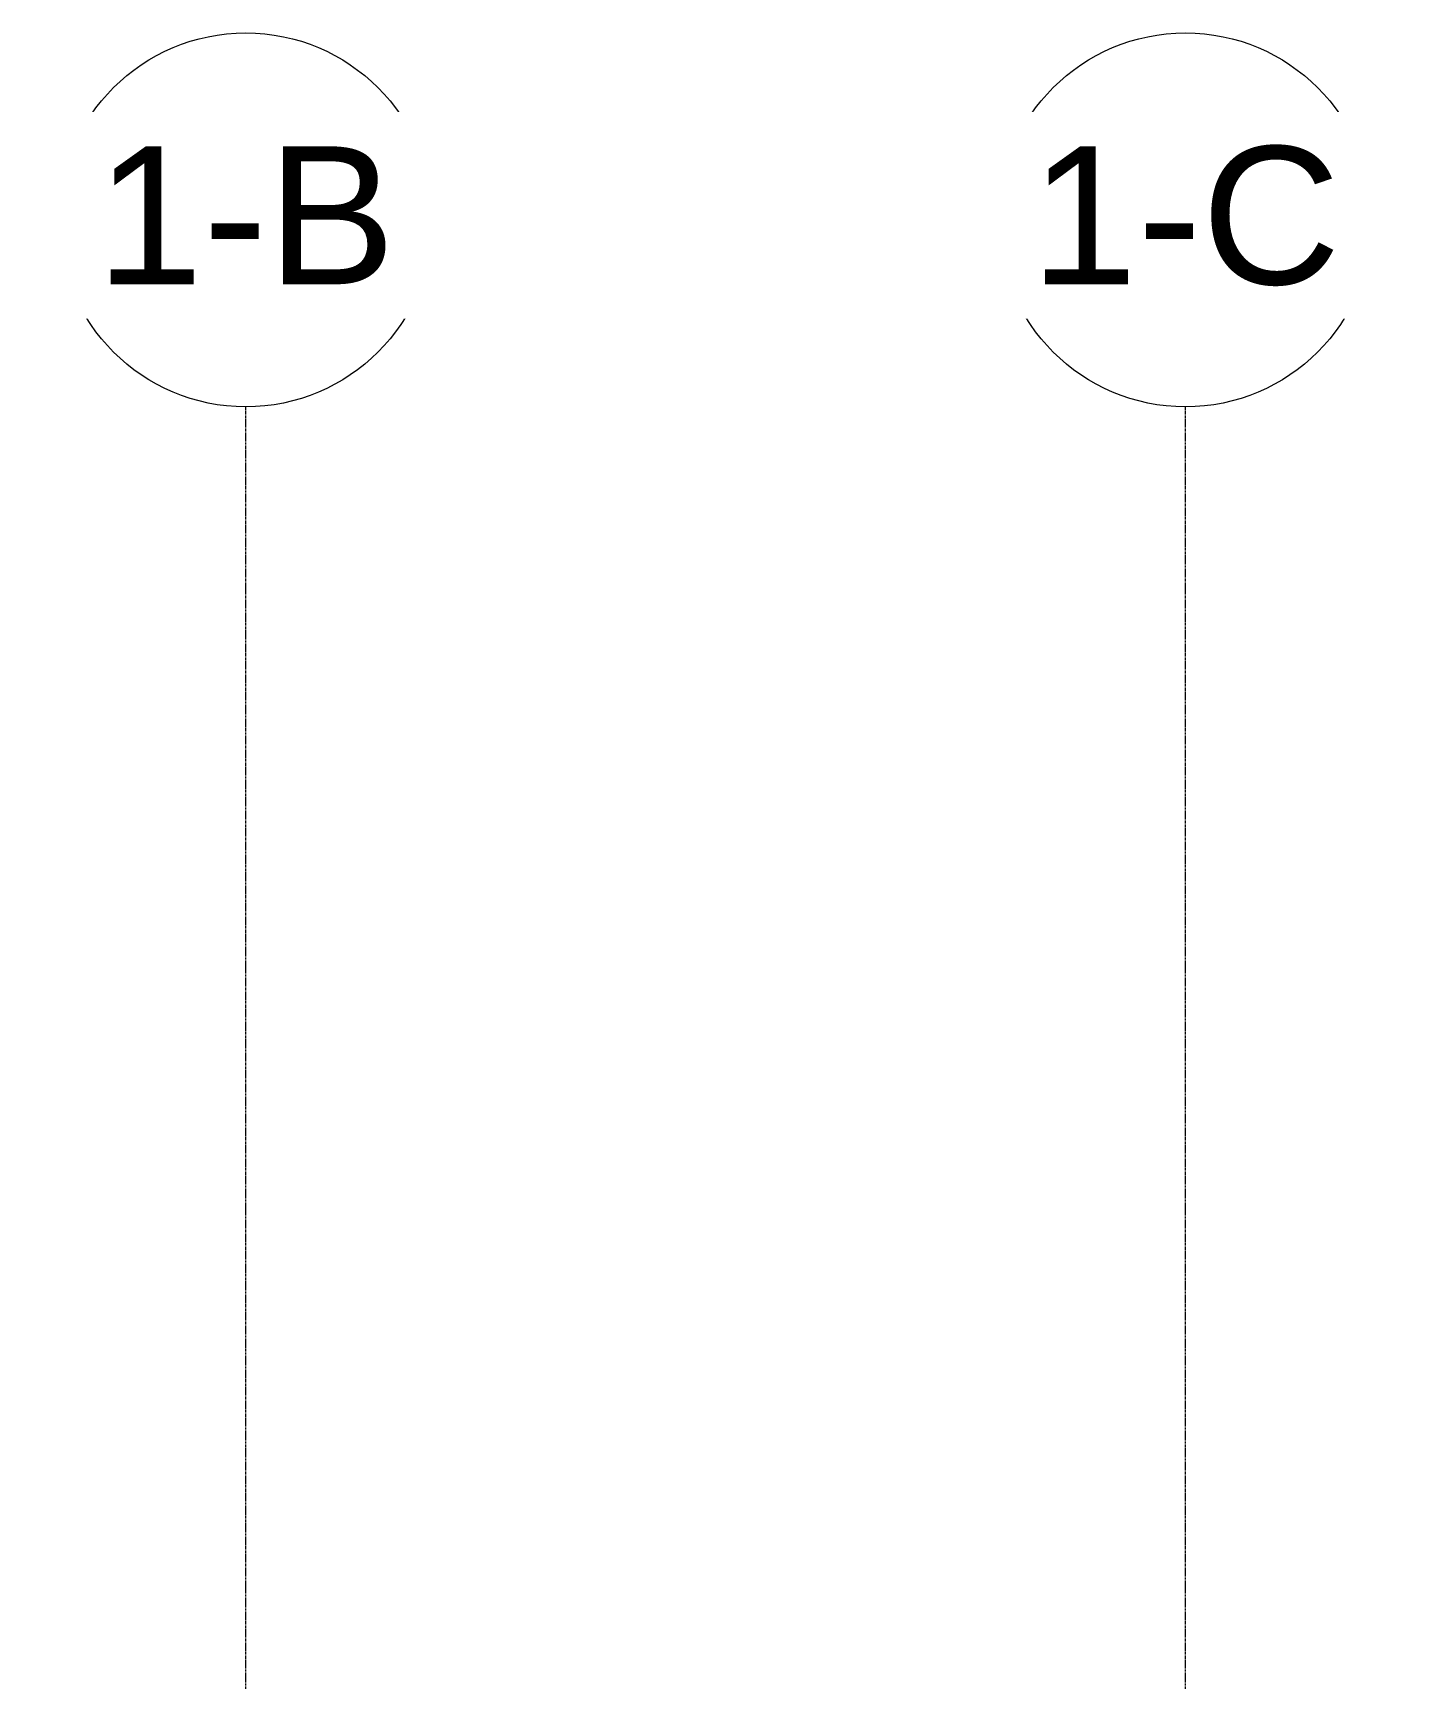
# Model space of a CAD drawing. Header units: inches. Extents: x -23565 to -43, y -324 to 853.
# Drawn here: x -8339.9 to -7987.9, y 412.3 to 834.7 of the extents above; entities that cross this region are included whole.
import ezdxf

# ---------------------------------------------------------------- set-up
doc = ezdxf.new("R2010")
doc.units = ezdxf.units.IN
doc.header["$MEASUREMENT"] = 0
doc.linetypes.add('Grid Line 1_2_', pattern=[0.875, 0.5, -0.125, 0.125, -0.125])
doc.layers.add('S-GRID', color=1, linetype='Continuous', lineweight=9)
doc.layers.add('S-GRID-IDEN', color=1, linetype='Continuous', lineweight=9)
doc.styles.add('Arial_1', font='arial.ttf', dxfattribs={"height": 35.407186})

# ---------------------------------------------------------------- blocks, each defined once
blk = doc.blocks.new('Grid - Grid Head - Circle-14747-Building Section - North_South looking West _ Fitness Center')
at = {"layer": 'S-GRID-IDEN'}
blk.add_circle((-21143.8, 786.66), 48, dxfattribs=at)

msp = doc.modelspace()

# ---------------------------------------------------------------- linework, layer by layer
at = {"layer": 'S-GRID', "linetype": 'Grid Line 1_2_'}
for p, q in [((-8285.27195, -293.03588), (-8285.27195, 738.65708)), ((-8285.27195, -293.03588), (-8285.27195, 738.65708)), ((-8044.02195, -293.03588), (-8044.02195, 738.65708)), ((-8044.02195, -293.03588), (-8044.02195, 738.65708))]:
    msp.add_line(p, q, dxfattribs=at)

# ---------------------------------------------------------------- block references
at = {"layer": 'S-GRID-IDEN'}
for p in [(12858.53087, 0), (13099.78087, 0)]:
    msp.add_blockref('Grid - Grid Head - Circle-14747-Building Section - North_South looking West _ Fitness Center', p, dxfattribs=at)

# ---------------------------------------------------------------- next in the draw order: texts
at = {"layer": 'S-GRID-IDEN', "char_height": 35.407186, "width": 85.104, "attachment_point": 2, "line_spacing_factor": 0.938532, "style": 'Arial_1', "bg_fill": 3, "box_fill_scale": 1.25, "bg_fill_color": 0, "bg_fill_transparency": 0}
for s, insert in [('3-4', (-8285.28117, 805.53081)), ('3-5', (-8044.03117, 805.53081))]:
    msp.add_mtext(s, dxfattribs=dict(at, insert=insert))

# ---------------------------------------------------------------- next in the draw order: block references
at = {"layer": 'S-GRID-IDEN'}
for p in [(12858.53087, 0), (13099.78087, 0)]:
    msp.add_blockref('Grid - Grid Head - Circle-14747-Building Section - North_South looking West _ Fitness Center', p, dxfattribs=at)

# ---------------------------------------------------------------- next in the draw order: texts
at = {"layer": 'S-GRID-IDEN', "char_height": 35.407186, "attachment_point": 2, "line_spacing_factor": 0.938532, "style": 'Arial_1', "bg_fill": 3, "box_fill_scale": 1.25, "bg_fill_color": 0, "bg_fill_transparency": 0}
for s, insert, width in [('1-B', (-8285.28117, 805.53081), 91.584), ('1-C', (-8044.03117, 805.53081), 94.608)]:
    msp.add_mtext(s, dxfattribs=dict(at, insert=insert, width=width))

doc.saveas('drawing.dxf')
